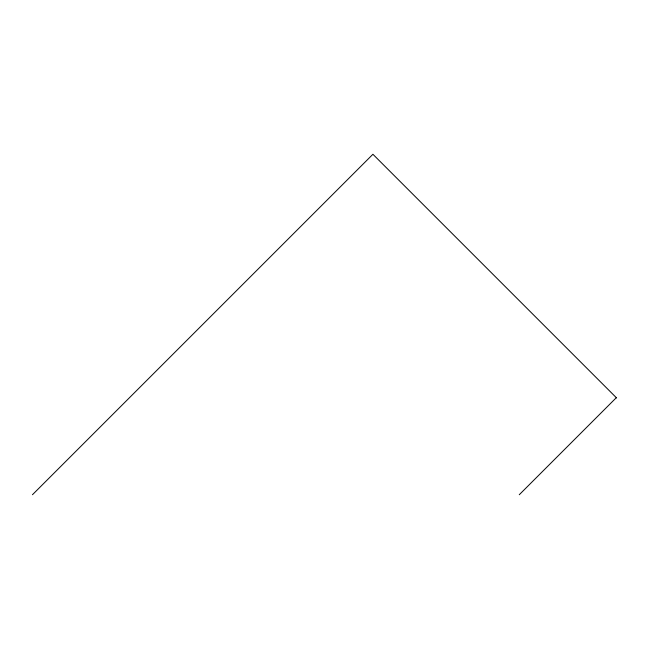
<?xml version="1.0" encoding="UTF-8"?>
<svg xmlns="http://www.w3.org/2000/svg" width="649" height="649" viewBox="0 0 649 649"><rect width="100%" height="100%" fill="white"/><g stroke="black" fill="none" stroke-linecap="round" stroke-linejoin="round"><path stroke-width="0.97" d="M32.45 494.733L372.915 154.267L616.55 397.902M519.265 494.733L616.396 397.602"/></g></svg>
